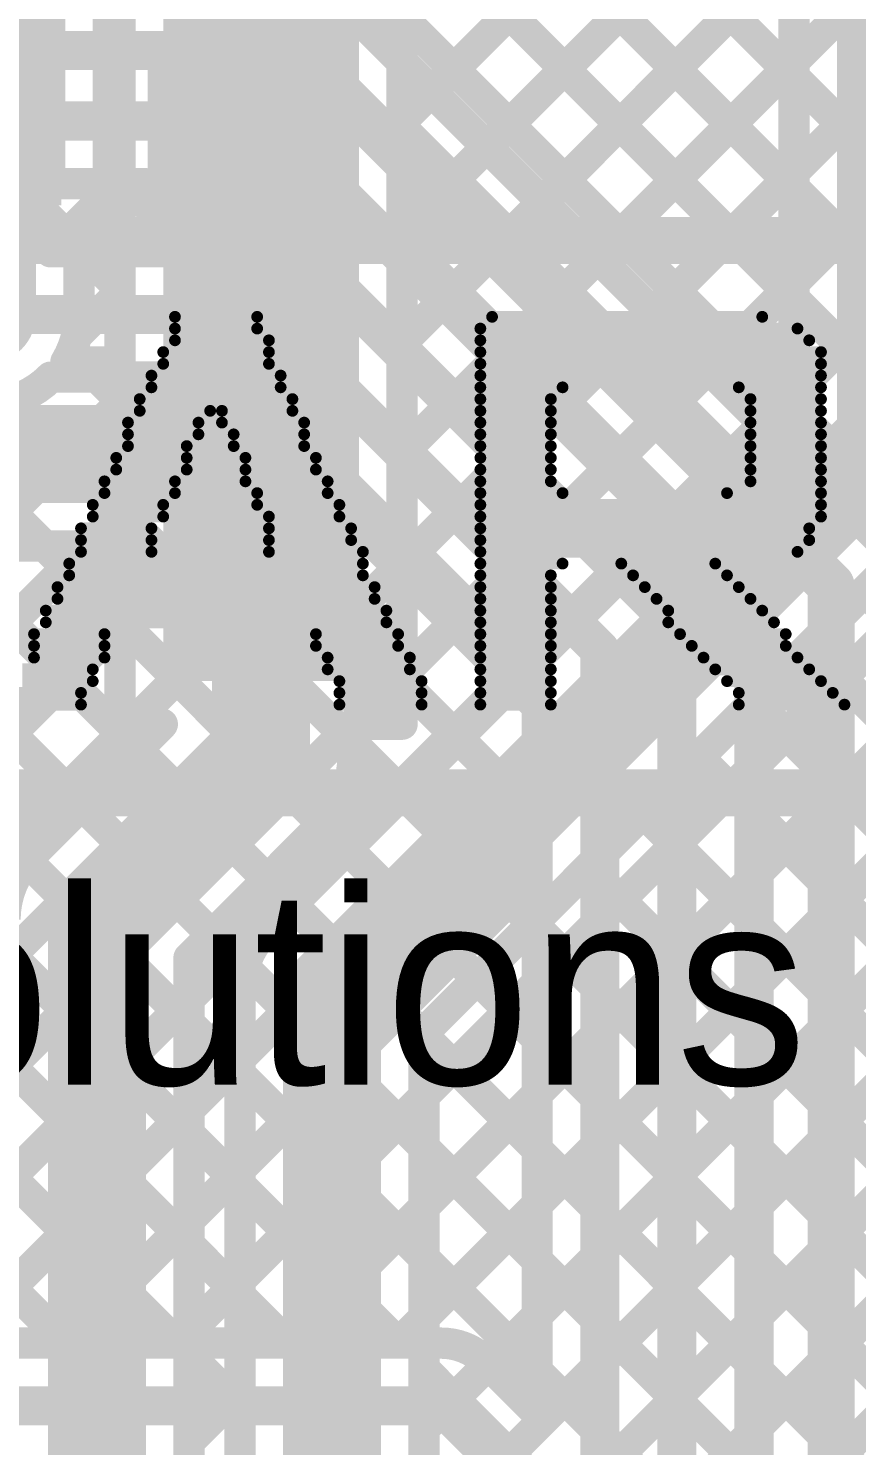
# Model space of a CAD drawing. Header units: millimetres. Extents: x -0.32 to 3.69, y -0.11 to 2.37.
# Drawn here: x 1.5745 to 1.7861, y 1.3918 to 1.7536 of the extents above; entities that cross this region are included whole.
import ezdxf

# ---------------------------------------------------------------- set-up
doc = ezdxf.new("R2010")
doc.units = ezdxf.units.MM
doc.header["$MEASUREMENT"] = 0
for name, color, linetype in [('BottomLayer', 5, 'Continuous'), ('BottomPaste', 16, 'Continuous'), ('BottomSolder', 6, 'Continuous'), ('TopLayer', 1, 'Continuous'), ('TopOverlay', 2, 'Continuous')]:
    doc.layers.add(name, color=color, linetype=linetype)
doc.styles.add('Agency FB', font='', dxfattribs={"height": 0.2})
doc.styles.get('Agency FB').set_extended_font_data('Agency FB')

# ---------------------------------------------------------------- blocks, each defined once
blk = doc.blocks.new('R___0603_B_15')
at = {"layer": 'BottomLayer'}
for points in [[(-0.045, -0.0175), (-0.045, 0.0175), (-0.015, 0.0175), (-0.015, -0.0175)], [(0.015, -0.0175), (0.015, 0.0175), (0.045, 0.0175), (0.045, -0.0175)]]:
    blk.add_hatch(color=5, dxfattribs=at).paths.add_polyline_path(points)
at = {"layer": 'BottomPaste'}
for points in [[(-0.045, -0.0175), (-0.045, 0.0175), (-0.015, 0.0175), (-0.015, -0.0175)], [(0.015, -0.0175), (0.015, 0.0175), (0.045, 0.0175), (0.045, -0.0175)]]:
    blk.add_hatch(color=16, dxfattribs=at).paths.add_polyline_path(points)
at = {"layer": 'BottomSolder'}
for points in [[(-0.049, -0.0215), (-0.049, 0.0215), (-0.011, 0.0215), (-0.011, -0.0215)], [(0.011, -0.0215), (0.011, 0.0215), (0.049, 0.0215), (0.049, -0.0215)]]:
    blk.add_hatch(color=6, dxfattribs=at).paths.add_polyline_path(points)

msp = doc.modelspace()

# ---------------------------------------------------------------- hatches: boundary and pattern name
at = {"layer": 'BottomLayer'}
for points in [[(1.609, 1.587), (1.659, 1.587), (1.659, 1.815), (1.609, 1.815)], [(1.534, 1.71), (1.584, 1.71), (1.584, 1.81), (1.534, 1.81)]]:
    msp.add_hatch(color=5, dxfattribs=at).paths.add_polyline_path(points)
h = msp.add_hatch(color=5, dxfattribs=at)
edge = h.paths.add_edge_path()
edge.add_arc((1.564, 1.6806), 0.01181, 0, 360)
at = {"layer": 'TopLayer'}
h = msp.add_hatch(color=1, dxfattribs=at)
edge = h.paths.add_edge_path()
edge.add_arc((1.564, 1.6806), 0.01181, 0, 360)

# ---------------------------------------------------------------- linework, layer by layer
at = {"layer": 'BottomLayer'}
for points, const_width in [([(1.67559, 1.45274), (2.43084, 2.208)], 0.008), ([(1.67559, 1.42446), (2.45913, 2.208)], 0.008), ([(1.67559, 1.48103), (2.40256, 2.208)], 0.008), ([(1.67559, 1.36789), (2.5157, 2.208)], 0.008), ([(1.67559, 1.39617), (2.48741, 2.208)], 0.008), ([(1.68228, 1.34629), (2.54398, 2.208)], 0.008), ([(1.70994, 1.34568), (2.57226, 2.208)], 0.008), ([(1.72658, 1.33403), (2.60055, 2.208)], 0.008), ([(1.62114, 1.89017), (1.7701, 1.74122)], 0.008), ([(1.7936, 1.6486), (1.7936, 1.87087)], 0.025), ([(1.7701, 1.65833), (1.7701, 1.8602)], 0.008), ([(1.67, 1.73), (1.7701, 1.8301)], 0.008), ([(1.67, 1.576), (1.67, 1.826)], 0.008), ([(1.595, 1.699), (1.595, 1.821)], 0.008), ([(1.67, 1.81303), (1.7701, 1.71293)], 0.008), ([(1.67, 1.70172), (1.7701, 1.80182)], 0.008), ([(1.67, 1.78475), (1.7701, 1.68465)], 0.008), ([(1.67, 1.67343), (1.7701, 1.77353)], 0.008), ([(1.67, 1.67343), (1.7701, 1.77353)], 0.008), ([(1.598, 1.7015), (1.598, 1.7585)], 0.008), ([(1.598, 1.7015), (1.598, 1.7585)], 0.008), ([(1.67, 1.75646), (1.76911, 1.65735)], 0.008), ([(1.595, 1.74661), (1.598, 1.74361)], 0.008), ([(1.67, 1.64515), (1.7701, 1.74525)], 0.008), ([(1.595, 1.73985), (1.598, 1.74285)], 0.008), ([(1.564, 1.73), (1.564, 1.73023)], 0.025), ([(1.564, 1.6806), (1.564, 1.73)], 0.025), ([(1.624, 1.668), (1.624, 1.73)], 0.025), ([(1.67, 1.72818), (1.75497, 1.64321)], 0.008), ([(1.595, 1.71833), (1.598, 1.71533)], 0.008), ([(1.67, 1.61686), (1.7701, 1.71696)], 0.008), ([(1.595, 1.71157), (1.598, 1.71457)], 0.008), ([(1.598, 1.6685), (1.598, 1.7015)], 0.008), ([(1.5875, 1.699), (1.595, 1.699)], 0.008), ([(1.5875, 1.6806), (1.5875, 1.699)], 0.008), ([(1.5875, 1.69754), (1.598, 1.68704)], 0.008), ([(1.67, 1.69989), (1.74083, 1.62906)], 0.008), ([(1.58686, 1.67514), (1.598, 1.68628)], 0.008), ([(1.67, 1.58858), (1.7701, 1.68868)], 0.008), ([(1.58554, 1.67121), (1.58826, 1.6685)], 0.008), ([(1.67, 1.67161), (1.72669, 1.61492)], 0.008), ([(1.58415, 1.6685), (1.598, 1.6685)], 0.008), ([(1.61559, 1.50588), (1.7701, 1.66039)], 0.008), ([(1.63549, 1.52372), (1.7701, 1.65833)], 0.008), ([(1.65209, 1.50709), (1.7936, 1.6486)], 0.025), ([(1.473, 1.645), (1.627, 1.645)], 0.025), ([(1.67, 1.64333), (1.71255, 1.60078)], 0.008), ([(1.67559, 1.49735), (1.8102, 1.63197)], 0.008), ([(0.51661, 0.54833), (1.58978, 1.6215)], 0.008), ([(1.473, 1.6215), (1.598, 1.6215)], 0.008), ([(1.49384, 1.6215), (1.57411, 1.54122)], 0.008), ([(1.52212, 1.6215), (1.58819, 1.55543)], 0.008), ([(1.5504, 1.6215), (1.60233, 1.56957)], 0.008), ([(1.57869, 1.6215), (1.598, 1.60219)], 0.008), ([(1.598, 1.576), (1.598, 1.6215)], 0.008), ([(1.67, 1.61504), (1.6984, 1.58664)], 0.008), ([(1.78821, 1.60997), (2.08268, 1.3155)], 0.008), ([(1.634, 1.568), (1.634, 1.6)], 0.025), ([(0.5449, 0.54833), (1.598, 1.60143)], 0.008), ([(0.5449, 0.54833), (1.598, 1.60143)], 0.008), ([(1.77406, 1.59583), (2.05439, 1.3155)], 0.008), ([(1.67, 1.58676), (1.68426, 1.5725)], 0.008), ([(1.75992, 1.58169), (2.02611, 1.3155)], 0.008), ([(0.57318, 0.54833), (1.60085, 1.576)], 0.008), ([(1.57549, 1.54272), (1.60877, 1.576)], 0.008), ([(1.59209, 1.52609), (1.634, 1.568)], 0.025), ([(1.598, 1.576), (1.60877, 1.576)], 0.008), ([(1.6575, 1.576), (1.67, 1.576)], 0.008), ([(1.6575, 1.568), (1.6575, 1.576)], 0.008), ([(1.6575, 1.57097), (1.67012, 1.55835)], 0.008), ([(1.74578, 1.56755), (1.99783, 1.3155)], 0.008), ([(1.73164, 1.5534), (1.96954, 1.3155)], 0.008), ([(1.61559, 1.51635), (1.6506, 1.55137)], 0.008), ([(1.64971, 1.55048), (1.65598, 1.54421)], 0.008), ([(1.7175, 1.53926), (1.94126, 1.3155)], 0.008), ([(1.59209, 1.32279), (1.59209, 1.52609)], 0.025), ([(1.63557, 1.53633), (1.64183, 1.53007)], 0.008), ([(1.70335, 1.52512), (1.91297, 1.3155)], 0.008), ([(1.62143, 1.52219), (1.62962, 1.51399)], 0.008), ([(1.61559, 1.35129), (1.61559, 1.51635)], 0.008), ([(1.65209, 1.32279), (1.65209, 1.50709)], 0.025), ([(1.68921, 1.51098), (1.88829, 1.3119)], 0.008), ([(1.62859, 1.35429), (1.62859, 1.50709)], 0.008), ([(1.61559, 1.49975), (1.62859, 1.48675)], 0.008), ([(1.67559, 1.35429), (1.67559, 1.49735)], 0.008), ([(1.67559, 1.49632), (1.87742, 1.29449)], 0.008), ([(1.61559, 1.4776), (1.62859, 1.4906)], 0.008), ([(1.61559, 1.47146), (1.62859, 1.45846)], 0.008), ([(1.67559, 1.46803), (1.85512, 1.2885)], 0.008), ([(1.61559, 1.44931), (1.62859, 1.46231)], 0.008), ([(1.61559, 1.44318), (1.62859, 1.43018)], 0.008), ([(1.67559, 1.43975), (1.82684, 1.2885)], 0.008), ([(1.61559, 1.42103), (1.62859, 1.43403)], 0.008), ([(1.61559, 1.4149), (1.62859, 1.4019)], 0.008), ([(1.67559, 1.41146), (1.80655, 1.2805)], 0.008), ([(1.61559, 1.39274), (1.62859, 1.40574)], 0.008)]:
    msp.add_lwpolyline(points, dxfattribs=dict(at, const_width=const_width))
for points, const_width in [([(1.668, 1.75646, 1), (1.672, 1.75646, 1)], 0.004), ([(1.593, 1.74661, 1), (1.597, 1.74661, 1)], 0.004), ([(1.596, 1.74361, 1), (1.6, 1.74361, 1)], 0.004), ([(1.7681, 1.74525, 1), (1.7721, 1.74525, 1)], 0.004), ([(1.596, 1.74285, 1), (1.6, 1.74285, 1)], 0.004), ([(1.7681, 1.74122, 1), (1.7721, 1.74122, 1)], 0.004), ([(1.55775, 1.73023, 1), (1.57025, 1.73023, 1)], 0.0125), ([(1.55775, 1.73, 1), (1.57025, 1.73, 1)], 0.0125), ([(1.55775, 1.73, 1), (1.57025, 1.73, 1)], 0.0125), ([(1.593, 1.73985, 1), (1.597, 1.73985, 1)], 0.004), ([(1.61775, 1.73, 1), (1.63025, 1.73, 1)], 0.0125), ([(1.668, 1.73, 1), (1.672, 1.73, 1)], 0.004), ([(1.668, 1.72818, 1), (1.672, 1.72818, 1)], 0.004), ([(1.593, 1.71833, 1), (1.597, 1.71833, 1)], 0.004), ([(1.596, 1.71533, 1), (1.6, 1.71533, 1)], 0.004), ([(1.7681, 1.71696, 1), (1.7721, 1.71696, 1)], 0.004), ([(1.593, 1.71157, 1), (1.597, 1.71157, 1)], 0.004), ([(1.596, 1.71457, 1), (1.6, 1.71457, 1)], 0.004), ([(1.7681, 1.71293, 1), (1.7721, 1.71293, 1)], 0.004), ([(1.596, 1.7015, 1), (1.6, 1.7015, 1)], 0.004), ([(1.596, 1.7015, 1), (1.6, 1.7015, 1)], 0.004), ([(1.596, 1.7015, 1), (1.6, 1.7015, 1)], 0.004), ([(1.668, 1.70172, 1), (1.672, 1.70172, 1)], 0.004), ([(1.5855, 1.699, 1), (1.5895, 1.699, 1)], 0.004), ([(1.5855, 1.699, 1), (1.5895, 1.699, 1)], 0.004), ([(1.5855, 1.69754, 1), (1.5895, 1.69754, 1)], 0.004), ([(1.593, 1.699, 1), (1.597, 1.699, 1)], 0.004), ([(1.593, 1.699, 1), (1.597, 1.699, 1)], 0.004), ([(1.668, 1.69989, 1), (1.672, 1.69989, 1)], 0.004), ([(1.55775, 1.6806, 1), (1.57025, 1.6806, 1)], 0.0125), ([(1.596, 1.68704, 1), (1.6, 1.68704, 1)], 0.004), ([(1.596, 1.68628, 1), (1.6, 1.68628, 1)], 0.004), ([(1.7681, 1.68868, 1), (1.7721, 1.68868, 1)], 0.004), ([(1.7681, 1.68465, 1), (1.7721, 1.68465, 1)], 0.004), ([(1.5855, 1.6806, 1), (1.5895, 1.6806, 1)], 0.004), ([(1.5855, 1.6806, 1), (1.5895, 1.6806, 1)], 0.004), ([(1.58486, 1.67514, 1), (1.58886, 1.67514, 1)], 0.004), ([(1.61775, 1.668, 1), (1.63025, 1.668, 1)], 0.0125), ([(1.58354, 1.67121, 1), (1.58754, 1.67121, 1)], 0.004), ([(1.668, 1.67343, 1), (1.672, 1.67343, 1)], 0.004), ([(1.668, 1.67343, 1), (1.672, 1.67343, 1)], 0.004), ([(1.668, 1.67161, 1), (1.672, 1.67161, 1)], 0.004), ([(1.58215, 1.6685, 1), (1.58615, 1.6685, 1)], 0.004), ([(1.58215, 1.6685, 1), (1.58615, 1.6685, 1)], 0.004), ([(1.58626, 1.6685, 1), (1.59026, 1.6685, 1)], 0.004), ([(1.596, 1.6685, 1), (1.6, 1.6685, 1)], 0.004), ([(1.596, 1.6685, 1), (1.6, 1.6685, 1)], 0.004), ([(1.7681, 1.66039, 1), (1.7721, 1.66039, 1)], 0.004), ([(1.76711, 1.65735, 1), (1.77111, 1.65735, 1)], 0.004), ([(1.7681, 1.65833, 1), (1.7721, 1.65833, 1)], 0.004), ([(1.7681, 1.65833, 1), (1.7721, 1.65833, 1)], 0.004), ([(1.78735, 1.6486, 1), (1.79985, 1.6486, 1)], 0.0125), ([(1.78735, 1.6486, 1), (1.79985, 1.6486, 1)], 0.0125), ([(1.62075, 1.645, 1), (1.63325, 1.645, 1)], 0.0125), ([(1.668, 1.64515, 1), (1.672, 1.64515, 1)], 0.004), ([(1.668, 1.64333, 1), (1.672, 1.64333, 1)], 0.004), ([(1.75297, 1.64321, 1), (1.75697, 1.64321, 1)], 0.004), ([(1.73883, 1.62906, 1), (1.74283, 1.62906, 1)], 0.004), ([(1.57669, 1.6215, 1), (1.58069, 1.6215, 1)], 0.004), ([(1.58778, 1.6215, 1), (1.59178, 1.6215, 1)], 0.004), ([(1.596, 1.6215, 1), (1.6, 1.6215, 1)], 0.004), ([(1.596, 1.6215, 1), (1.6, 1.6215, 1)], 0.004), ([(1.668, 1.61686, 1), (1.672, 1.61686, 1)], 0.004), ([(1.668, 1.61504, 1), (1.672, 1.61504, 1)], 0.004), ([(1.72469, 1.61492, 1), (1.72869, 1.61492, 1)], 0.004), ([(1.78621, 1.60997, 1), (1.79021, 1.60997, 1)], 0.004), ([(1.62775, 1.6, 1), (1.64025, 1.6, 1)], 0.0125), ([(1.596, 1.60219, 1), (1.6, 1.60219, 1)], 0.004), ([(1.596, 1.60143, 1), (1.6, 1.60143, 1)], 0.004), ([(1.596, 1.60143, 1), (1.6, 1.60143, 1)], 0.004), ([(1.71055, 1.60078, 1), (1.71455, 1.60078, 1)], 0.004), ([(1.77206, 1.59583, 1), (1.77606, 1.59583, 1)], 0.004), ([(1.668, 1.58858, 1), (1.672, 1.58858, 1)], 0.004), ([(1.668, 1.58676, 1), (1.672, 1.58676, 1)], 0.004), ([(1.6964, 1.58664, 1), (1.7004, 1.58664, 1)], 0.004), ([(1.75792, 1.58169, 1), (1.76192, 1.58169, 1)], 0.004), ([(1.596, 1.576, 1), (1.6, 1.576, 1)], 0.004), ([(1.596, 1.576, 1), (1.6, 1.576, 1)], 0.004), ([(1.59885, 1.576, 1), (1.60285, 1.576, 1)], 0.004), ([(1.60677, 1.576, 1), (1.61077, 1.576, 1)], 0.004), ([(1.60677, 1.576, 1), (1.61077, 1.576, 1)], 0.004), ([(1.62775, 1.568, 1), (1.64025, 1.568, 1)], 0.0125), ([(1.62775, 1.568, 1), (1.64025, 1.568, 1)], 0.0125), ([(1.6555, 1.576, 1), (1.6595, 1.576, 1)], 0.004), ([(1.6555, 1.576, 1), (1.6595, 1.576, 1)], 0.004), ([(1.668, 1.576, 1), (1.672, 1.576, 1)], 0.004), ([(1.668, 1.576, 1), (1.672, 1.576, 1)], 0.004), ([(1.6555, 1.57097, 1), (1.6595, 1.57097, 1)], 0.004), ([(1.68226, 1.5725, 1), (1.68626, 1.5725, 1)], 0.004), ([(1.60033, 1.56957, 1), (1.60433, 1.56957, 1)], 0.004), ([(1.6555, 1.568, 1), (1.6595, 1.568, 1)], 0.004), ([(1.6555, 1.568, 1), (1.6595, 1.568, 1)], 0.004), ([(1.6555, 1.568, 1), (1.6595, 1.568, 1)], 0.004), ([(1.74378, 1.56755, 1), (1.74778, 1.56755, 1)], 0.004), ([(1.58619, 1.55543, 1), (1.59019, 1.55543, 1)], 0.004), ([(1.66812, 1.55835, 1), (1.67212, 1.55835, 1)], 0.004), ([(1.72964, 1.5534, 1), (1.73364, 1.5534, 1)], 0.004), ([(1.64771, 1.55048, 1), (1.65171, 1.55048, 1)], 0.004), ([(1.6486, 1.55137, 1), (1.6526, 1.55137, 1)], 0.004), ([(1.6486, 1.55137, 1), (1.6526, 1.55137, 1)], 0.004), ([(1.64862, 1.55138, 1), (1.65262, 1.55138, 1)], 0.004), ([(1.57211, 1.54122, 1), (1.57611, 1.54122, 1)], 0.004), ([(1.57347, 1.5427, 1), (1.57747, 1.5427, 1)], 0.004), ([(1.57349, 1.54272, 1), (1.57749, 1.54272, 1)], 0.004), ([(1.57349, 1.54272, 1), (1.57749, 1.54272, 1)], 0.004), ([(1.65398, 1.54421, 1), (1.65798, 1.54421, 1)], 0.004), ([(1.7155, 1.53926, 1), (1.7195, 1.53926, 1)], 0.004), ([(1.58584, 1.52609, 1), (1.59834, 1.52609, 1)], 0.0125), ([(1.58584, 1.52609, 1), (1.59834, 1.52609, 1)], 0.0125), ([(1.63357, 1.53633, 1), (1.63757, 1.53633, 1)], 0.004), ([(1.63983, 1.53007, 1), (1.64383, 1.53007, 1)], 0.004), ([(1.63347, 1.5237, 1), (1.63747, 1.5237, 1)], 0.004), ([(1.63349, 1.52372, 1), (1.63749, 1.52372, 1)], 0.004), ([(1.63349, 1.52372, 1), (1.63749, 1.52372, 1)], 0.004), ([(1.70135, 1.52512, 1), (1.70535, 1.52512, 1)], 0.004), ([(1.61943, 1.52219, 1), (1.62343, 1.52219, 1)], 0.004), ([(1.61359, 1.51635, 1), (1.61759, 1.51635, 1)], 0.004), ([(1.61359, 1.51635, 1), (1.61759, 1.51635, 1)], 0.004), ([(1.62762, 1.51399, 1), (1.63162, 1.51399, 1)], 0.004), ([(1.64584, 1.50709, 1), (1.65834, 1.50709, 1)], 0.0125), ([(1.64584, 1.50709, 1), (1.65834, 1.50709, 1)], 0.0125), ([(1.68721, 1.51098, 1), (1.69121, 1.51098, 1)], 0.004), ([(1.61359, 1.50588, 1), (1.61759, 1.50588, 1)], 0.004), ([(1.62659, 1.50709, 1), (1.63059, 1.50709, 1)], 0.004), ([(1.62659, 1.50709, 1), (1.63059, 1.50709, 1)], 0.004), ([(1.62659, 1.50709, 1), (1.63059, 1.50709, 1)], 0.004), ([(1.61359, 1.49975, 1), (1.61759, 1.49975, 1)], 0.004), ([(1.67359, 1.49735, 1), (1.67759, 1.49735, 1)], 0.004), ([(1.67359, 1.49735, 1), (1.67759, 1.49735, 1)], 0.004), ([(1.67359, 1.49632, 1), (1.67759, 1.49632, 1)], 0.004), ([(1.62659, 1.4906, 1), (1.63059, 1.4906, 1)], 0.004), ([(1.62659, 1.48675, 1), (1.63059, 1.48675, 1)], 0.004), ([(1.67359, 1.48103, 1), (1.67759, 1.48103, 1)], 0.004), ([(1.61359, 1.4776, 1), (1.61759, 1.4776, 1)], 0.004), ([(1.61359, 1.47146, 1), (1.61759, 1.47146, 1)], 0.004), ([(1.67359, 1.46803, 1), (1.67759, 1.46803, 1)], 0.004), ([(1.62659, 1.46231, 1), (1.63059, 1.46231, 1)], 0.004), ([(1.62659, 1.45846, 1), (1.63059, 1.45846, 1)], 0.004), ([(1.67359, 1.45274, 1), (1.67759, 1.45274, 1)], 0.004), ([(1.61359, 1.44931, 1), (1.61759, 1.44931, 1)], 0.004), ([(1.61359, 1.44318, 1), (1.61759, 1.44318, 1)], 0.004), ([(1.67359, 1.43975, 1), (1.67759, 1.43975, 1)], 0.004), ([(1.62659, 1.43403, 1), (1.63059, 1.43403, 1)], 0.004), ([(1.62659, 1.43018, 1), (1.63059, 1.43018, 1)], 0.004), ([(1.67359, 1.42446, 1), (1.67759, 1.42446, 1)], 0.004), ([(1.61359, 1.42103, 1), (1.61759, 1.42103, 1)], 0.004), ([(1.61359, 1.4149, 1), (1.61759, 1.4149, 1)], 0.004), ([(1.67359, 1.41146, 1), (1.67759, 1.41146, 1)], 0.004), ([(1.62659, 1.40574, 1), (1.63059, 1.40574, 1)], 0.004), ([(1.62659, 1.4019, 1), (1.63059, 1.4019, 1)], 0.004), ([(1.61359, 1.39274, 1), (1.61759, 1.39274, 1)], 0.004), ([(1.67359, 1.39617, 1), (1.67759, 1.39617, 1)], 0.004)]:
    msp.add_lwpolyline(points, format="xyb", close=True, dxfattribs=dict(at, const_width=const_width))
at = {"layer": 'BottomLayer', "const_width": 0.008}
for points in [[(1.5875, 1.6806, -0.136051), (1.58415, 1.6685)], [(1.6575, 1.568, -0.199188), (1.6506, 1.55137)], [(1.6575, 1.568, -0.198912), (1.65062, 1.55138)], [(1.56859, 1.52609, -0.199188), (1.57549, 1.54272)], [(1.56859, 1.52609, -0.198912), (1.57547, 1.5427)], [(1.62859, 1.50709, -0.199188), (1.63549, 1.52372)], [(1.62859, 1.50709, -0.198912), (1.63547, 1.5237)]]:
    msp.add_lwpolyline(points, format="xyb", dxfattribs=at)
at = {"layer": 'TopLayer'}
for points, const_width in [([(1.69166, 1.72338), (2.17628, 2.208)], 0.008), ([(1.70581, 1.70924), (2.20457, 2.208)], 0.008), ([(1.70581, 1.70924), (2.20457, 2.208)], 0.008), ([(1.71995, 1.69509), (2.23285, 2.208)], 0.008), ([(1.73409, 1.68095), (2.26114, 2.208)], 0.008), ([(1.74823, 1.66681), (2.28942, 2.208)], 0.008), ([(1.76237, 1.65267), (2.31771, 2.208)], 0.008), ([(1.77652, 1.63853), (2.34599, 2.208)], 0.008), ([(1.6323, 1.9073), (2.15168, 1.38792)], 0.008), ([(1.6255, 1.88582), (2.13754, 1.37377)], 0.008), ([(1.6255, 1.85753), (2.1234, 1.35963)], 0.008), ([(1.66338, 1.75166), (1.77069, 1.85898)], 0.008), ([(1.58146, 1.845), (2.09511, 1.33135)], 0.008), ([(1.60975, 1.845), (2.10926, 1.34549)], 0.008), ([(1.67752, 1.73752), (1.78616, 1.84616)], 0.008), ([(1.63304, 1.782), (1.79157, 1.62347)], 0.008), ([(1.621, 1.77), (1.77957, 1.61143)], 0.012), ([(1.2514, 1.748), (1.61754, 1.748)], 0.01), ([(1.61754, 1.748), (1.75988, 1.60566)], 0.01), ([(1.2702, 1.732), (1.5842, 1.418)], 0.008), ([(1.4264, 1.73), (1.611, 1.73)], 0.01), ([(1.611, 1.73), (1.7402, 1.6008)], 0.01), ([(1.43132, 1.7123), (1.70451, 1.43911)], 0.008), ([(1.43303, 1.714), (1.60437, 1.714)], 0.008), ([(1.4579, 1.714), (1.70451, 1.46739)], 0.008), ([(1.48619, 1.714), (1.70451, 1.49568)], 0.008), ([(1.57104, 1.714), (1.58844, 1.6966)], 0.008), ([(1.58015, 1.69671), (1.59743, 1.714)], 0.008), ([(1.59933, 1.714), (1.61673, 1.6966)], 0.008), ([(1.60437, 1.714), (1.62177, 1.6966)], 0.008), ([(1.60832, 1.6966), (1.61504, 1.70333)], 0.008), ([(1.41718, 1.69815), (1.70451, 1.41082)], 0.008), ([(1.58026, 1.6966), (1.62177, 1.6966)], 0.008), ([(1.40304, 1.68401), (1.66905, 1.418)], 0.008), ([(1.564, 1.6806), (1.63494, 1.6806)], 0.01), ([(1.63494, 1.6806), (1.72051, 1.59503)], 0.01), ([(1.358, 1.418), (1.6046, 1.6646)], 0.008), ([(1.3937, 1.66506), (1.64077, 1.418)], 0.008), ([(1.58026, 1.6646), (1.62832, 1.6646)], 0.008), ([(1.59216, 1.6646), (1.70451, 1.55225)], 0.008), ([(1.62044, 1.6646), (1.70451, 1.58053)], 0.008), ([(1.62832, 1.6646), (1.70451, 1.58841)], 0.008), ([(1.38628, 1.418), (1.6306, 1.66232)], 0.008), ([(1.37218, 1.6583), (1.61248, 1.418)], 0.008), ([(1.56991, 1.65857), (1.70451, 1.52396)], 0.008), ([(1.41457, 1.418), (1.64474, 1.64817)], 0.008), ([(1.41457, 1.418), (1.64474, 1.64817)], 0.008), ([(1.44285, 1.418), (1.65888, 1.63403)], 0.008), ([(1.47114, 1.418), (1.67303, 1.61989)], 0.008), ([(1.77957, 1.32279), (1.77957, 1.61143)], 0.012), ([(1.75988, 1.32279), (1.75988, 1.60566)], 0.01), ([(1.49942, 1.418), (1.68717, 1.60575)], 0.008), ([(1.7402, 1.32279), (1.7402, 1.6008)], 0.01), ([(1.72051, 1.32279), (1.72051, 1.59503)], 0.01), ([(1.52771, 1.418), (1.70131, 1.59161)], 0.008), ([(1.70451, 1.40012), (1.70451, 1.58841)], 0.008), ([(1.55599, 1.418), (1.70451, 1.56652)], 0.008), ([(1.58427, 1.418), (1.70451, 1.53824)], 0.008), ([(1.61256, 1.418), (1.70451, 1.50995)], 0.008), ([(1.64084, 1.418), (1.70451, 1.48167)], 0.008), ([(1.66913, 1.418), (1.70451, 1.45338)], 0.008), ([(1.69202, 1.41261), (1.70451, 1.4251)], 0.008), ([(0.91126, 1.418), (1.68, 1.418)], 0.008), ([(1.69133, 1.4133), (1.70451, 1.40012)], 0.008), ([(0.895, 1.402), (1.68, 1.402)], 0.01), ([(1.68, 1.402), (1.70083, 1.38117)], 0.01)]:
    msp.add_lwpolyline(points, dxfattribs=dict(at, const_width=const_width))
for points, const_width in [([(1.66138, 1.75166, 1), (1.66538, 1.75166, 1)], 0.004), ([(1.61504, 1.748, 1), (1.62004, 1.748, 1)], 0.005), ([(1.61504, 1.748, 1), (1.62004, 1.748, 1)], 0.005), ([(1.67552, 1.73752, 1), (1.67952, 1.73752, 1)], 0.004), ([(1.6085, 1.73, 1), (1.6135, 1.73, 1)], 0.005), ([(1.6085, 1.73, 1), (1.6135, 1.73, 1)], 0.005), ([(1.68966, 1.72338, 1), (1.69366, 1.72338, 1)], 0.004), ([(1.56904, 1.714, 1), (1.57304, 1.714, 1)], 0.004), ([(1.59543, 1.714, 1), (1.59943, 1.714, 1)], 0.004), ([(1.59733, 1.714, 1), (1.60133, 1.714, 1)], 0.004), ([(1.60237, 1.714, 1), (1.60637, 1.714, 1)], 0.004), ([(1.60237, 1.714, 1), (1.60637, 1.714, 1)], 0.004), ([(1.70381, 1.70924, 1), (1.70781, 1.70924, 1)], 0.004), ([(1.70381, 1.70924, 1), (1.70781, 1.70924, 1)], 0.004), ([(1.61304, 1.70333, 1), (1.61704, 1.70333, 1)], 0.004), ([(1.57815, 1.69671, 1), (1.58215, 1.69671, 1)], 0.004), ([(1.57826, 1.6966, 1), (1.58226, 1.6966, 1)], 0.004), ([(1.57826, 1.6966, 1), (1.58226, 1.6966, 1)], 0.004), ([(1.58644, 1.6966, 1), (1.59044, 1.6966, 1)], 0.004), ([(1.60632, 1.6966, 1), (1.61032, 1.6966, 1)], 0.004), ([(1.61473, 1.6966, 1), (1.61873, 1.6966, 1)], 0.004), ([(1.61977, 1.6966, 1), (1.62377, 1.6966, 1)], 0.004), ([(1.61977, 1.6966, 1), (1.62377, 1.6966, 1)], 0.004), ([(1.71795, 1.69509, 1), (1.72195, 1.69509, 1)], 0.004), ([(1.63244, 1.6806, 1), (1.63744, 1.6806, 1)], 0.005), ([(1.63244, 1.6806, 1), (1.63744, 1.6806, 1)], 0.005), ([(1.73209, 1.68095, 1), (1.73609, 1.68095, 1)], 0.004), ([(1.57826, 1.6646, 1), (1.58226, 1.6646, 1)], 0.004), ([(1.57826, 1.6646, 1), (1.58226, 1.6646, 1)], 0.004), ([(1.59016, 1.6646, 1), (1.59416, 1.6646, 1)], 0.004), ([(1.6026, 1.6646, 1), (1.6066, 1.6646, 1)], 0.004), ([(1.61844, 1.6646, 1), (1.62244, 1.6646, 1)], 0.004), ([(1.62632, 1.6646, 1), (1.63032, 1.6646, 1)], 0.004), ([(1.62632, 1.6646, 1), (1.63032, 1.6646, 1)], 0.004), ([(1.74623, 1.66681, 1), (1.75023, 1.66681, 1)], 0.004), ([(1.6286, 1.66232, 1), (1.6326, 1.66232, 1)], 0.004), ([(1.76037, 1.65267, 1), (1.76437, 1.65267, 1)], 0.004), ([(1.64274, 1.64817, 1), (1.64674, 1.64817, 1)], 0.004), ([(1.64274, 1.64817, 1), (1.64674, 1.64817, 1)], 0.004), ([(1.77452, 1.63853, 1), (1.77852, 1.63853, 1)], 0.004), ([(1.65688, 1.63403, 1), (1.66088, 1.63403, 1)], 0.004), ([(1.67103, 1.61989, 1), (1.67503, 1.61989, 1)], 0.004), ([(1.77657, 1.61143, 1), (1.78257, 1.61143, 1)], 0.006), ([(1.77657, 1.61143, 1), (1.78257, 1.61143, 1)], 0.006), ([(1.75738, 1.60566, 1), (1.76238, 1.60566, 1)], 0.005), ([(1.75738, 1.60566, 1), (1.76238, 1.60566, 1)], 0.005), ([(1.68517, 1.60575, 1), (1.68917, 1.60575, 1)], 0.004), ([(1.7377, 1.6008, 1), (1.7427, 1.6008, 1)], 0.005), ([(1.7377, 1.6008, 1), (1.7427, 1.6008, 1)], 0.005), ([(1.71801, 1.59503, 1), (1.72301, 1.59503, 1)], 0.005), ([(1.71801, 1.59503, 1), (1.72301, 1.59503, 1)], 0.005), ([(1.69931, 1.59161, 1), (1.70331, 1.59161, 1)], 0.004), ([(1.70251, 1.58841, 1), (1.70651, 1.58841, 1)], 0.004), ([(1.70251, 1.58841, 1), (1.70651, 1.58841, 1)], 0.004), ([(1.70251, 1.58053, 1), (1.70651, 1.58053, 1)], 0.004), ([(1.70251, 1.56652, 1), (1.70651, 1.56652, 1)], 0.004), ([(1.70251, 1.55225, 1), (1.70651, 1.55225, 1)], 0.004), ([(1.70251, 1.53824, 1), (1.70651, 1.53824, 1)], 0.004), ([(1.70251, 1.52396, 1), (1.70651, 1.52396, 1)], 0.004), ([(1.70251, 1.50995, 1), (1.70651, 1.50995, 1)], 0.004), ([(1.70251, 1.49568, 1), (1.70651, 1.49568, 1)], 0.004), ([(1.70251, 1.48167, 1), (1.70651, 1.48167, 1)], 0.004), ([(1.70251, 1.46739, 1), (1.70651, 1.46739, 1)], 0.004), ([(1.70251, 1.45338, 1), (1.70651, 1.45338, 1)], 0.004), ([(1.70251, 1.43911, 1), (1.70651, 1.43911, 1)], 0.004), ([(1.70251, 1.4251, 1), (1.70651, 1.4251, 1)], 0.004), ([(1.5822, 1.418, 1), (1.5862, 1.418, 1)], 0.004), ([(1.58227, 1.418, 1), (1.58627, 1.418, 1)], 0.004), ([(1.61048, 1.418, 1), (1.61448, 1.418, 1)], 0.004), ([(1.61056, 1.418, 1), (1.61456, 1.418, 1)], 0.004), ([(1.63877, 1.418, 1), (1.64277, 1.418, 1)], 0.004), ([(1.63884, 1.418, 1), (1.64284, 1.418, 1)], 0.004), ([(1.66705, 1.418, 1), (1.67105, 1.418, 1)], 0.004), ([(1.66713, 1.418, 1), (1.67113, 1.418, 1)], 0.004), ([(1.678, 1.418, 1), (1.682, 1.418, 1)], 0.004), ([(1.678, 1.418, 1), (1.682, 1.418, 1)], 0.004), ([(1.678, 1.418, 1), (1.682, 1.418, 1)], 0.004), ([(1.68931, 1.41331, 1), (1.69331, 1.41331, 1)], 0.004), ([(1.68933, 1.4133, 1), (1.69333, 1.4133, 1)], 0.004), ([(1.68933, 1.4133, 1), (1.69333, 1.4133, 1)], 0.004), ([(1.69002, 1.41261, 1), (1.69402, 1.41261, 1)], 0.004), ([(1.70251, 1.41082, 1), (1.70651, 1.41082, 1)], 0.004), ([(1.6775, 1.402, 1), (1.6825, 1.402, 1)], 0.005), ([(1.6775, 1.402, 1), (1.6825, 1.402, 1)], 0.005), ([(1.70251, 1.40012, 1), (1.70651, 1.40012, 1)], 0.004), ([(1.70251, 1.40012, 1), (1.70651, 1.40012, 1)], 0.004)]:
    msp.add_lwpolyline(points, format="xyb", close=True, dxfattribs=dict(at, const_width=const_width))
at = {"layer": 'TopLayer', "const_width": 0.008}
for points in [[(1.58026, 1.6646, -2.441849), (1.58026, 1.6966)], [(1.68, 1.418, -0.198912), (1.69131, 1.41331)], [(1.68, 1.418, -0.199231), (1.69133, 1.4133)]]:
    msp.add_lwpolyline(points, format="xyb", dxfattribs=at)
at = {"layer": 'TopOverlay', "const_width": 0.003}
for points in [[(1.294, 1.704), (1.9, 1.704)], [(1.297, 1.701), (1.9, 1.701)], [(1.297, 1.698), (1.9, 1.698)], [(1.3, 1.695), (1.9, 1.695)], [(1.612, 1.68), (1.633, 1.68)], [(1.693, 1.68), (1.762, 1.68)], [(1.612, 1.677), (1.633, 1.677)], [(1.612, 1.674), (1.636, 1.674)], [(1.69, 1.677), (1.771, 1.677)], [(1.69, 1.674), (1.774, 1.674)], [(1.609, 1.671), (1.636, 1.671)], [(1.69, 1.671), (1.777, 1.671)], [(1.609, 1.668), (1.636, 1.668)], [(1.69, 1.668), (1.777, 1.668)], [(1.606, 1.665), (1.639, 1.665)], [(1.69, 1.665), (1.777, 1.665)], [(1.606, 1.662), (1.639, 1.662)], [(1.69, 1.662), (1.711, 1.662)], [(1.756, 1.662), (1.777, 1.662)], [(1.603, 1.659), (1.642, 1.659)], [(1.603, 1.656), (1.621, 1.656)], [(1.624, 1.656), (1.642, 1.656)], [(1.69, 1.659), (1.708, 1.659)], [(1.69, 1.656), (1.708, 1.656)], [(1.759, 1.659), (1.777, 1.659)], [(1.759, 1.656), (1.777, 1.656)], [(1.6, 1.653), (1.618, 1.653)], [(1.624, 1.653), (1.645, 1.653)], [(1.69, 1.653), (1.708, 1.653)], [(1.759, 1.653), (1.777, 1.653)], [(1.6, 1.65), (1.618, 1.65)], [(1.627, 1.65), (1.645, 1.65)], [(1.69, 1.65), (1.708, 1.65)], [(1.759, 1.65), (1.777, 1.65)], [(1.6, 1.647), (1.615, 1.647)], [(1.627, 1.647), (1.645, 1.647)], [(1.69, 1.647), (1.708, 1.647)], [(1.759, 1.647), (1.777, 1.647)], [(1.597, 1.644), (1.615, 1.644)], [(1.63, 1.644), (1.648, 1.644)], [(1.69, 1.644), (1.708, 1.644)], [(1.759, 1.644), (1.777, 1.644)], [(1.594, 1.638), (1.612, 1.638)], [(1.597, 1.641), (1.615, 1.641)], [(1.63, 1.641), (1.648, 1.641)], [(1.63, 1.638), (1.651, 1.638)], [(1.69, 1.641), (1.708, 1.641)], [(1.69, 1.638), (1.708, 1.638)], [(1.759, 1.641), (1.777, 1.641)], [(1.759, 1.638), (1.777, 1.638)], [(1.594, 1.635), (1.612, 1.635)], [(1.633, 1.635), (1.651, 1.635)], [(1.69, 1.635), (1.711, 1.635)], [(1.753, 1.635), (1.777, 1.635)], [(1.591, 1.632), (1.609, 1.632)], [(1.633, 1.632), (1.654, 1.632)], [(1.69, 1.632), (1.777, 1.632)], [(1.591, 1.629), (1.609, 1.629)], [(1.636, 1.629), (1.654, 1.629)], [(1.69, 1.629), (1.777, 1.629)], [(1.588, 1.626), (1.606, 1.626)], [(1.636, 1.626), (1.657, 1.626)], [(1.69, 1.626), (1.774, 1.626)], [(1.588, 1.623), (1.606, 1.623)], [(1.588, 1.62), (1.606, 1.62)], [(1.636, 1.623), (1.657, 1.623)], [(1.636, 1.62), (1.66, 1.62)], [(1.69, 1.623), (1.774, 1.623)], [(1.69, 1.62), (1.771, 1.62)], [(1.585, 1.617), (1.66, 1.617)], [(1.69, 1.617), (1.711, 1.617)], [(1.726, 1.617), (1.75, 1.617)], [(1.585, 1.614), (1.66, 1.614)], [(1.69, 1.614), (1.708, 1.614)], [(1.729, 1.614), (1.753, 1.614)], [(1.582, 1.611), (1.663, 1.611)], [(1.69, 1.611), (1.708, 1.611)], [(1.732, 1.611), (1.756, 1.611)], [(1.579, 1.605), (1.666, 1.605)], [(1.582, 1.608), (1.663, 1.608)], [(1.69, 1.608), (1.708, 1.608)], [(1.69, 1.605), (1.708, 1.605)], [(1.735, 1.608), (1.759, 1.608)], [(1.738, 1.605), (1.762, 1.605)], [(1.579, 1.602), (1.666, 1.602)], [(1.69, 1.602), (1.708, 1.602)], [(1.738, 1.602), (1.765, 1.602)], [(1.576, 1.599), (1.594, 1.599)], [(1.648, 1.599), (1.669, 1.599)], [(1.69, 1.599), (1.708, 1.599)], [(1.741, 1.599), (1.768, 1.599)], [(1.576, 1.596), (1.594, 1.596)], [(1.648, 1.596), (1.669, 1.596)], [(1.69, 1.596), (1.708, 1.596)], [(1.744, 1.596), (1.768, 1.596)], [(1.576, 1.593), (1.594, 1.593)], [(1.651, 1.593), (1.672, 1.593)], [(1.69, 1.593), (1.708, 1.593)], [(1.747, 1.593), (1.771, 1.593)], [(1.573, 1.59), (1.591, 1.59)], [(1.573, 1.587), (1.591, 1.587)], [(1.651, 1.59), (1.672, 1.59)], [(1.654, 1.587), (1.675, 1.587)], [(1.69, 1.59), (1.708, 1.59)], [(1.69, 1.587), (1.708, 1.587)], [(1.75, 1.59), (1.774, 1.59)], [(1.753, 1.587), (1.777, 1.587)], [(1.57, 1.584), (1.588, 1.584)], [(1.654, 1.584), (1.675, 1.584)], [(1.69, 1.584), (1.708, 1.584)], [(1.756, 1.584), (1.78, 1.584)], [(1.57, 1.581), (1.588, 1.581)], [(1.654, 1.581), (1.675, 1.581)], [(1.69, 1.581), (1.708, 1.581)], [(1.756, 1.581), (1.783, 1.581)], [(1.258, 1.563), (1.9, 1.563)], [(1.252, 1.56), (1.9, 1.56)], [(1.249, 1.557), (1.9, 1.557)], [(1.243, 1.554), (1.9, 1.554)]]:
    msp.add_lwpolyline(points, dxfattribs=at)
at = {"layer": 'TopOverlay', "const_width": 0.0015}
for points in [[(1.61125, 1.68, 1), (1.61275, 1.68, 1)], [(1.63225, 1.68, 1), (1.63375, 1.68, 1)], [(1.69225, 1.68, 1), (1.69375, 1.68, 1)], [(1.76125, 1.68, 1), (1.76275, 1.68, 1)], [(1.61125, 1.677, 1), (1.61275, 1.677, 1)], [(1.61125, 1.674, 1), (1.61275, 1.674, 1)], [(1.63225, 1.677, 1), (1.63375, 1.677, 1)], [(1.63525, 1.674, 1), (1.63675, 1.674, 1)], [(1.68925, 1.677, 1), (1.69075, 1.677, 1)], [(1.68925, 1.674, 1), (1.69075, 1.674, 1)], [(1.77025, 1.677, 1), (1.77175, 1.677, 1)], [(1.77325, 1.674, 1), (1.77475, 1.674, 1)], [(1.60825, 1.671, 1), (1.60975, 1.671, 1)], [(1.63525, 1.671, 1), (1.63675, 1.671, 1)], [(1.68925, 1.671, 1), (1.69075, 1.671, 1)], [(1.77625, 1.671, 1), (1.77775, 1.671, 1)], [(1.60825, 1.668, 1), (1.60975, 1.668, 1)], [(1.63525, 1.668, 1), (1.63675, 1.668, 1)], [(1.68925, 1.668, 1), (1.69075, 1.668, 1)], [(1.77625, 1.668, 1), (1.77775, 1.668, 1)], [(1.60525, 1.665, 1), (1.60675, 1.665, 1)], [(1.63825, 1.665, 1), (1.63975, 1.665, 1)], [(1.68925, 1.665, 1), (1.69075, 1.665, 1)], [(1.77625, 1.665, 1), (1.77775, 1.665, 1)], [(1.60525, 1.662, 1), (1.60675, 1.662, 1)], [(1.63825, 1.662, 1), (1.63975, 1.662, 1)], [(1.68925, 1.662, 1), (1.69075, 1.662, 1)], [(1.71025, 1.662, 1), (1.71175, 1.662, 1)], [(1.75525, 1.662, 1), (1.75675, 1.662, 1)], [(1.77625, 1.662, 1), (1.77775, 1.662, 1)], [(1.60225, 1.659, 1), (1.60375, 1.659, 1)], [(1.60225, 1.656, 1), (1.60375, 1.656, 1)], [(1.62025, 1.656, 1), (1.62175, 1.656, 1)], [(1.62325, 1.656, 1), (1.62475, 1.656, 1)], [(1.64125, 1.659, 1), (1.64275, 1.659, 1)], [(1.64125, 1.656, 1), (1.64275, 1.656, 1)], [(1.68925, 1.659, 1), (1.69075, 1.659, 1)], [(1.68925, 1.656, 1), (1.69075, 1.656, 1)], [(1.70725, 1.659, 1), (1.70875, 1.659, 1)], [(1.70725, 1.656, 1), (1.70875, 1.656, 1)], [(1.75825, 1.659, 1), (1.75975, 1.659, 1)], [(1.75825, 1.656, 1), (1.75975, 1.656, 1)], [(1.77625, 1.659, 1), (1.77775, 1.659, 1)], [(1.77625, 1.656, 1), (1.77775, 1.656, 1)], [(1.59925, 1.653, 1), (1.60075, 1.653, 1)], [(1.61725, 1.653, 1), (1.61875, 1.653, 1)], [(1.62325, 1.653, 1), (1.62475, 1.653, 1)], [(1.64425, 1.653, 1), (1.64575, 1.653, 1)], [(1.68925, 1.653, 1), (1.69075, 1.653, 1)], [(1.70725, 1.653, 1), (1.70875, 1.653, 1)], [(1.75825, 1.653, 1), (1.75975, 1.653, 1)], [(1.77625, 1.653, 1), (1.77775, 1.653, 1)], [(1.59925, 1.65, 1), (1.60075, 1.65, 1)], [(1.61725, 1.65, 1), (1.61875, 1.65, 1)], [(1.62625, 1.65, 1), (1.62775, 1.65, 1)], [(1.64425, 1.65, 1), (1.64575, 1.65, 1)], [(1.68925, 1.65, 1), (1.69075, 1.65, 1)], [(1.70725, 1.65, 1), (1.70875, 1.65, 1)], [(1.75825, 1.65, 1), (1.75975, 1.65, 1)], [(1.77625, 1.65, 1), (1.77775, 1.65, 1)], [(1.59925, 1.647, 1), (1.60075, 1.647, 1)], [(1.61425, 1.647, 1), (1.61575, 1.647, 1)], [(1.62625, 1.647, 1), (1.62775, 1.647, 1)], [(1.64425, 1.647, 1), (1.64575, 1.647, 1)], [(1.68925, 1.647, 1), (1.69075, 1.647, 1)], [(1.70725, 1.647, 1), (1.70875, 1.647, 1)], [(1.75825, 1.647, 1), (1.75975, 1.647, 1)], [(1.77625, 1.647, 1), (1.77775, 1.647, 1)], [(1.59625, 1.644, 1), (1.59775, 1.644, 1)], [(1.61425, 1.644, 1), (1.61575, 1.644, 1)], [(1.62925, 1.644, 1), (1.63075, 1.644, 1)], [(1.64725, 1.644, 1), (1.64875, 1.644, 1)], [(1.68925, 1.644, 1), (1.69075, 1.644, 1)], [(1.70725, 1.644, 1), (1.70875, 1.644, 1)], [(1.75825, 1.644, 1), (1.75975, 1.644, 1)], [(1.77625, 1.644, 1), (1.77775, 1.644, 1)], [(1.59325, 1.638, 1), (1.59475, 1.638, 1)], [(1.59625, 1.641, 1), (1.59775, 1.641, 1)], [(1.61125, 1.638, 1), (1.61275, 1.638, 1)], [(1.61425, 1.641, 1), (1.61575, 1.641, 1)], [(1.62925, 1.641, 1), (1.63075, 1.641, 1)], [(1.62925, 1.638, 1), (1.63075, 1.638, 1)], [(1.64725, 1.641, 1), (1.64875, 1.641, 1)], [(1.65025, 1.638, 1), (1.65175, 1.638, 1)], [(1.68925, 1.641, 1), (1.69075, 1.641, 1)], [(1.68925, 1.638, 1), (1.69075, 1.638, 1)], [(1.70725, 1.641, 1), (1.70875, 1.641, 1)], [(1.70725, 1.638, 1), (1.70875, 1.638, 1)], [(1.75825, 1.641, 1), (1.75975, 1.641, 1)], [(1.75825, 1.638, 1), (1.75975, 1.638, 1)], [(1.77625, 1.641, 1), (1.77775, 1.641, 1)], [(1.77625, 1.638, 1), (1.77775, 1.638, 1)], [(1.59325, 1.635, 1), (1.59475, 1.635, 1)], [(1.61125, 1.635, 1), (1.61275, 1.635, 1)], [(1.63225, 1.635, 1), (1.63375, 1.635, 1)], [(1.65025, 1.635, 1), (1.65175, 1.635, 1)], [(1.68925, 1.635, 1), (1.69075, 1.635, 1)], [(1.71025, 1.635, 1), (1.71175, 1.635, 1)], [(1.75225, 1.635, 1), (1.75375, 1.635, 1)], [(1.77625, 1.635, 1), (1.77775, 1.635, 1)], [(1.59025, 1.632, 1), (1.59175, 1.632, 1)], [(1.60825, 1.632, 1), (1.60975, 1.632, 1)], [(1.63225, 1.632, 1), (1.63375, 1.632, 1)], [(1.65325, 1.632, 1), (1.65475, 1.632, 1)], [(1.68925, 1.632, 1), (1.69075, 1.632, 1)], [(1.77625, 1.632, 1), (1.77775, 1.632, 1)], [(1.59025, 1.629, 1), (1.59175, 1.629, 1)], [(1.60825, 1.629, 1), (1.60975, 1.629, 1)], [(1.63525, 1.629, 1), (1.63675, 1.629, 1)], [(1.65325, 1.629, 1), (1.65475, 1.629, 1)], [(1.68925, 1.629, 1), (1.69075, 1.629, 1)], [(1.77625, 1.629, 1), (1.77775, 1.629, 1)], [(1.58725, 1.626, 1), (1.58875, 1.626, 1)], [(1.60525, 1.626, 1), (1.60675, 1.626, 1)], [(1.63525, 1.626, 1), (1.63675, 1.626, 1)], [(1.65625, 1.626, 1), (1.65775, 1.626, 1)], [(1.68925, 1.626, 1), (1.69075, 1.626, 1)], [(1.77325, 1.626, 1), (1.77475, 1.626, 1)], [(1.58725, 1.623, 1), (1.58875, 1.623, 1)], [(1.58725, 1.62, 1), (1.58875, 1.62, 1)], [(1.60525, 1.623, 1), (1.60675, 1.623, 1)], [(1.60525, 1.62, 1), (1.60675, 1.62, 1)], [(1.63525, 1.623, 1), (1.63675, 1.623, 1)], [(1.63525, 1.62, 1), (1.63675, 1.62, 1)], [(1.65625, 1.623, 1), (1.65775, 1.623, 1)], [(1.65925, 1.62, 1), (1.66075, 1.62, 1)], [(1.68925, 1.623, 1), (1.69075, 1.623, 1)], [(1.68925, 1.62, 1), (1.69075, 1.62, 1)], [(1.77025, 1.62, 1), (1.77175, 1.62, 1)], [(1.77325, 1.623, 1), (1.77475, 1.623, 1)], [(1.58425, 1.617, 1), (1.58575, 1.617, 1)], [(1.65925, 1.617, 1), (1.66075, 1.617, 1)], [(1.68925, 1.617, 1), (1.69075, 1.617, 1)], [(1.71025, 1.617, 1), (1.71175, 1.617, 1)], [(1.72525, 1.617, 1), (1.72675, 1.617, 1)], [(1.74925, 1.617, 1), (1.75075, 1.617, 1)], [(1.58425, 1.614, 1), (1.58575, 1.614, 1)], [(1.65925, 1.614, 1), (1.66075, 1.614, 1)], [(1.68925, 1.614, 1), (1.69075, 1.614, 1)], [(1.70725, 1.614, 1), (1.70875, 1.614, 1)], [(1.72825, 1.614, 1), (1.72975, 1.614, 1)], [(1.75225, 1.614, 1), (1.75375, 1.614, 1)], [(1.58125, 1.611, 1), (1.58275, 1.611, 1)], [(1.66225, 1.611, 1), (1.66375, 1.611, 1)], [(1.68925, 1.611, 1), (1.69075, 1.611, 1)], [(1.70725, 1.611, 1), (1.70875, 1.611, 1)], [(1.73125, 1.611, 1), (1.73275, 1.611, 1)], [(1.75525, 1.611, 1), (1.75675, 1.611, 1)], [(1.57825, 1.605, 1), (1.57975, 1.605, 1)], [(1.58125, 1.608, 1), (1.58275, 1.608, 1)], [(1.66225, 1.608, 1), (1.66375, 1.608, 1)], [(1.66525, 1.605, 1), (1.66675, 1.605, 1)], [(1.68925, 1.608, 1), (1.69075, 1.608, 1)], [(1.68925, 1.605, 1), (1.69075, 1.605, 1)], [(1.70725, 1.608, 1), (1.70875, 1.608, 1)], [(1.70725, 1.605, 1), (1.70875, 1.605, 1)], [(1.73425, 1.608, 1), (1.73575, 1.608, 1)], [(1.73725, 1.605, 1), (1.73875, 1.605, 1)], [(1.75825, 1.608, 1), (1.75975, 1.608, 1)], [(1.76125, 1.605, 1), (1.76275, 1.605, 1)], [(1.57825, 1.602, 1), (1.57975, 1.602, 1)], [(1.66525, 1.602, 1), (1.66675, 1.602, 1)], [(1.68925, 1.602, 1), (1.69075, 1.602, 1)], [(1.70725, 1.602, 1), (1.70875, 1.602, 1)], [(1.73725, 1.602, 1), (1.73875, 1.602, 1)], [(1.76425, 1.602, 1), (1.76575, 1.602, 1)], [(1.57525, 1.599, 1), (1.57675, 1.599, 1)], [(1.59325, 1.599, 1), (1.59475, 1.599, 1)], [(1.64725, 1.599, 1), (1.64875, 1.599, 1)], [(1.66825, 1.599, 1), (1.66975, 1.599, 1)], [(1.68925, 1.599, 1), (1.69075, 1.599, 1)], [(1.70725, 1.599, 1), (1.70875, 1.599, 1)], [(1.74025, 1.599, 1), (1.74175, 1.599, 1)], [(1.76725, 1.599, 1), (1.76875, 1.599, 1)], [(1.57525, 1.596, 1), (1.57675, 1.596, 1)], [(1.59325, 1.596, 1), (1.59475, 1.596, 1)], [(1.64725, 1.596, 1), (1.64875, 1.596, 1)], [(1.66825, 1.596, 1), (1.66975, 1.596, 1)], [(1.68925, 1.596, 1), (1.69075, 1.596, 1)], [(1.70725, 1.596, 1), (1.70875, 1.596, 1)], [(1.74325, 1.596, 1), (1.74475, 1.596, 1)], [(1.76725, 1.596, 1), (1.76875, 1.596, 1)], [(1.57525, 1.593, 1), (1.57675, 1.593, 1)], [(1.59325, 1.593, 1), (1.59475, 1.593, 1)], [(1.65025, 1.593, 1), (1.65175, 1.593, 1)], [(1.67125, 1.593, 1), (1.67275, 1.593, 1)], [(1.68925, 1.593, 1), (1.69075, 1.593, 1)], [(1.70725, 1.593, 1), (1.70875, 1.593, 1)], [(1.74625, 1.593, 1), (1.74775, 1.593, 1)], [(1.77025, 1.593, 1), (1.77175, 1.593, 1)], [(1.59025, 1.59, 1), (1.59175, 1.59, 1)], [(1.59025, 1.587, 1), (1.59175, 1.587, 1)], [(1.65025, 1.59, 1), (1.65175, 1.59, 1)], [(1.65325, 1.587, 1), (1.65475, 1.587, 1)], [(1.67125, 1.59, 1), (1.67275, 1.59, 1)], [(1.67425, 1.587, 1), (1.67575, 1.587, 1)], [(1.68925, 1.59, 1), (1.69075, 1.59, 1)], [(1.68925, 1.587, 1), (1.69075, 1.587, 1)], [(1.70725, 1.59, 1), (1.70875, 1.59, 1)], [(1.70725, 1.587, 1), (1.70875, 1.587, 1)], [(1.74925, 1.59, 1), (1.75075, 1.59, 1)], [(1.75225, 1.587, 1), (1.75375, 1.587, 1)], [(1.77325, 1.59, 1), (1.77475, 1.59, 1)], [(1.77625, 1.587, 1), (1.77775, 1.587, 1)], [(1.58725, 1.584, 1), (1.58875, 1.584, 1)], [(1.65325, 1.584, 1), (1.65475, 1.584, 1)], [(1.67425, 1.584, 1), (1.67575, 1.584, 1)], [(1.68925, 1.584, 1), (1.69075, 1.584, 1)], [(1.70725, 1.584, 1), (1.70875, 1.584, 1)], [(1.75525, 1.584, 1), (1.75675, 1.584, 1)], [(1.77925, 1.584, 1), (1.78075, 1.584, 1)], [(1.58725, 1.581, 1), (1.58875, 1.581, 1)], [(1.65325, 1.581, 1), (1.65475, 1.581, 1)], [(1.67425, 1.581, 1), (1.67575, 1.581, 1)], [(1.68925, 1.581, 1), (1.69075, 1.581, 1)], [(1.70725, 1.581, 1), (1.70875, 1.581, 1)], [(1.75525, 1.581, 1), (1.75675, 1.581, 1)], [(1.78225, 1.581, 1), (1.78375, 1.581, 1)]]:
    msp.add_lwpolyline(points, format="xyb", close=True, dxfattribs=at)

# ---------------------------------------------------------------- block references
msp.add_blockref('R___0603_B_15', (1.594, 1.73))

# ---------------------------------------------------------------- texts
at = {"layer": 'TopOverlay', "style": 'Agency FB'}
msp.add_text('Manufacturing Security Solutions for the Self Storage Industry', height=0.05, rotation=360, dxfattribs=at).set_placement((0.796, 1.484))

doc.saveas('drawing.dxf')
